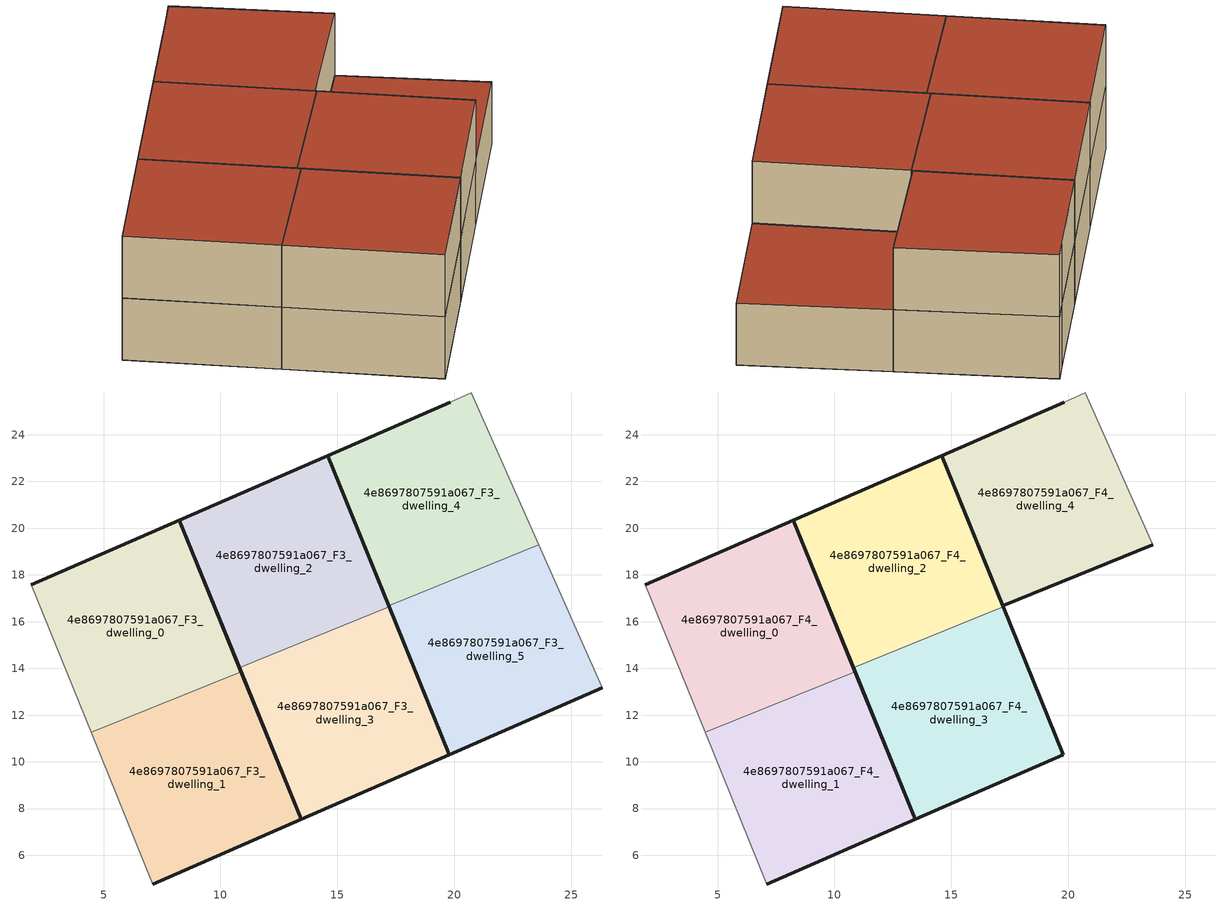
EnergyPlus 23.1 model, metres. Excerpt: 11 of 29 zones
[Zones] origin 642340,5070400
4e8697807591a067_F3_dwelling_0
 floor to 4e8697807591a067_F2_dwelling_0 (EU_floor_Construction): 10.88,13.86 8.24,20.34 1.91,17.58 4.48,11.26 z9
 wall outside (EU_wall_Construction): 1.91,17.58 8.24,20.34 10.88,13.86 z9:12
 wall to 4e8697807591a067_F3_dwelling_1 (EU_wall_Construction): 10.88,13.86 4.48,11.26 z9:12
 wall adiabatic (EU_wall_Construction): 4.48,11.26 1.91,17.58 z9:12
4e8697807591a067_F3_dwelling_1
 floor to 4e8697807591a067_F2_dwelling_1 (EU_floor_Construction): 13.45,7.54 10.88,13.86 4.48,11.26 7.11,4.77 z9
 wall outside (EU_wall_Construction): 10.88,13.86 13.45,7.54 7.11,4.77 z9:12
 wall adiabatic (EU_wall_Construction): 7.11,4.77 4.48,11.26 z9:12
4e8697807591a067_F3_dwelling_2
 floor to 4e8697807591a067_F2_dwelling_2 (EU_floor_Construction): 17.22,16.63 14.59,23.1 8.24,20.34 10.81,14.02 z9
 wall outside (EU_wall_Construction): 10.81,14.02 8.24,20.34 14.59,23.1 17.22,16.63 z9:12
 wall to 4e8697807591a067_F3_dwelling_3 (EU_wall_Construction): 17.22,16.63 10.81,14.02 z9:12
4e8697807591a067_F3_dwelling_3
 floor to 4e8697807591a067_F2_dwelling_3 (EU_floor_Construction): 19.78,10.31 17.22,16.63 10.81,14.02 13.45,7.54 z9
 wall outside (EU_wall_Construction): 17.22,16.63 19.78,10.31 13.45,7.54 10.81,14.02 z9:12
4e8697807591a067_F3_dwelling_4
 floor to 4e8697807591a067_F2_dwelling_4 (EU_floor_Construction): 23.61,19.29 20.73,25.78 19.83,25.38 14.59,23.1 17.19,16.69 z9
 wall outside (EU_wall_Construction): 17.19,16.69 14.59,23.1 19.83,25.38 z9:12
 wall adiabatic (EU_wall_Construction): 19.83,25.38 20.73,25.78 23.61,19.29 z9:12
 wall to 4e8697807591a067_F3_dwelling_5 (EU_wall_Construction): 23.61,19.29 17.19,16.69 z9:12
4e8697807591a067_F3_dwelling_5
 floor to 4e8697807591a067_F2_dwelling_5 (EU_floor_Construction): 26.33,13.17 23.61,19.29 17.19,16.69 19.78,10.31 z9
 wall outside (EU_wall_Construction): 26.33,13.17 19.78,10.31 17.19,16.69 z9:12
 wall adiabatic (EU_wall_Construction): 23.61,19.29 26.33,13.17 z9:12
 roof outside (EU_roof_Construction): 23.61,19.29 26.33,13.17 19.78,10.31 17.19,16.69 z12
4e8697807591a067_F4_dwelling_0
 floor to 4e8697807591a067_F3_dwelling_0 (EU_floor_Construction): 10.88,13.86 8.24,20.34 1.91,17.58 4.48,11.26 z12
 wall outside (EU_wall_Construction): 1.91,17.58 8.24,20.34 10.88,13.86 z12:15
 wall to 4e8697807591a067_F4_dwelling_1 (EU_wall_Construction): 10.88,13.86 4.48,11.26 z12:15
 wall adiabatic (EU_wall_Construction): 4.48,11.26 1.91,17.58 z12:15
 roof outside (EU_roof_Construction): 8.24,20.34 10.88,13.86 4.48,11.26 1.91,17.58 z15
4e8697807591a067_F4_dwelling_1
 floor to 4e8697807591a067_F3_dwelling_1 (EU_floor_Construction): 13.45,7.54 10.88,13.86 4.48,11.26 7.11,4.77 z12
 wall outside (EU_wall_Construction): 10.88,13.86 13.45,7.54 7.11,4.77 z12:15
 wall adiabatic (EU_wall_Construction): 7.11,4.77 4.48,11.26 z12:15
 roof outside (EU_roof_Construction): 10.88,13.86 13.45,7.54 7.11,4.77 4.48,11.26 z15
4e8697807591a067_F4_dwelling_2
 floor to 4e8697807591a067_F3_dwelling_2 (EU_floor_Construction): 17.22,16.63 14.59,23.1 8.24,20.34 10.81,14.02 z12
 wall outside (EU_wall_Construction): 10.81,14.02 8.24,20.34 14.59,23.1 17.22,16.63 z12:15
 wall to 4e8697807591a067_F4_dwelling_3 (EU_wall_Construction): 17.22,16.63 10.81,14.02 z12:15
 roof outside (EU_roof_Construction): 14.59,23.1 17.22,16.63 10.81,14.02 8.24,20.34 z15
4e8697807591a067_F4_dwelling_3
 floor to 4e8697807591a067_F3_dwelling_3 (EU_floor_Construction): 19.78,10.31 17.22,16.63 10.81,14.02 13.45,7.54 z12
 wall outside (EU_wall_Construction): 17.22,16.63 19.78,10.31 13.45,7.54 10.81,14.02 z12:15
 roof outside (EU_roof_Construction): 17.22,16.63 19.78,10.31 13.45,7.54 10.81,14.02 z15
4e8697807591a067_F4_dwelling_4
 floor to 4e8697807591a067_F3_dwelling_4 (EU_floor_Construction): 23.61,19.29 20.73,25.78 19.83,25.38 14.59,23.1 17.19,16.69 z12
 wall outside (EU_wall_Construction): 23.61,19.29 17.19,16.69 14.59,23.1 19.83,25.38 z12:15
 wall adiabatic (EU_wall_Construction): 19.83,25.38 20.73,25.78 23.61,19.29 z12:15
 roof outside (EU_roof_Construction): 20.73,25.78 23.61,19.29 17.19,16.69 14.59,23.1 19.83,25.38 z15
[Building]
EU S2 Campaign: North Axis=0; Terrain=City; Solar Distribution=FullExterior
[Site:Location]
Lyon-Bron: Latitude=45.75; Longitude=5; Time Zone=1; Elevation=198
[SizingPeriod:WeatherFileDays]
AnnualSizingPeriod: Begin Month=1; Begin Day of Month=1; End Month=12; End Day of Month=31; Day of Week for Start Day=Monday; Use Weather File Daylight Saving Period=No; Use Weather File Rain and Snow Indicators=No
[MATERIAL]
EU_InternalMass_Material: Roughness=MediumRough; Thickness=0.1; Conductivity=1; Density=1800; Specific Heat=900; Thermal Absorptance=0.9; Solar Absorptance=0.7; Visible Absorptance=0.7
[MATERIAL:NOMASS] Roughness=MediumRough; Thermal Absorptance=0.9; Solar Absorptance=0.7; Visible Absorptance=0.7
Name | Thermal Resistance
EU_wall_NoMass | 0.776494
EU_roof_NoMass | 0.486893
EU_floor_NoMass | 0.421597
[CONSTRUCTION]
EU_wall_Construction: EU_wall_NoMass
EU_roof_Construction: EU_roof_NoMass
EU_floor_Construction: EU_floor_NoMass
EU_InternalMass_Construction: EU_InternalMass_Material
[ZONE] Type=1; Multiplier=1; Ceiling Height=autocalculate; Floor Area=autocalculate; Part of Total Floor Area=Yes
Name | Volume
4e8697807591a067_F3_dwelling_0; 4e8697807591a067_F4_dwelling_0 | 143.233
4e8697807591a067_F3_dwelling_1; 4e8697807591a067_F4_dwelling_1 | 143.227
4e8697807591a067_F3_dwelling_2; 4e8697807591a067_F4_dwelling_2; 4e8697807591a067_F3_dwelling_5 | 143.229
4e8697807591a067_F3_dwelling_3; 4e8697807591a067_F4_dwelling_3 | 143.235
4e8697807591a067_F3_dwelling_4; 4e8697807591a067_F4_dwelling_4 | 143.234
[INTERNALMASS] Construction=EU_InternalMass_Construction
Name | Zone or ZoneList | Surface Area
4e8697807591a067_F3_dwelling_0_EU_InternalMass | 4e8697807591a067_F3_dwelling_0 | 47.7442
4e8697807591a067_F3_dwelling_1_EU_InternalMass | 4e8697807591a067_F3_dwelling_1 | 47.7426
4e8697807591a067_F3_dwelling_2_EU_InternalMass | 4e8697807591a067_F3_dwelling_2 | 47.7431
4e8697807591a067_F3_dwelling_3_EU_InternalMass | 4e8697807591a067_F3_dwelling_3 | 47.7452
4e8697807591a067_F3_dwelling_4_EU_InternalMass | 4e8697807591a067_F3_dwelling_4 | 47.7449
4e8697807591a067_F3_dwelling_5_EU_InternalMass | 4e8697807591a067_F3_dwelling_5 | 47.7431
4e8697807591a067_F4_dwelling_0_EU_InternalMass | 4e8697807591a067_F4_dwelling_0 | 57.2948
4e8697807591a067_F4_dwelling_1_EU_InternalMass | 4e8697807591a067_F4_dwelling_1 | 57.2927
4e8697807591a067_F4_dwelling_2_EU_InternalMass | 4e8697807591a067_F4_dwelling_2 | 57.2874
4e8697807591a067_F4_dwelling_3_EU_InternalMass | 4e8697807591a067_F4_dwelling_3 | 57.287
4e8697807591a067_F4_dwelling_4_EU_InternalMass | 4e8697807591a067_F4_dwelling_4 | 57.2915
[OTHEREQUIPMENT] Fuel Type=Electricity; Design Level Calculation Method=Watts/Area; Power per Zone Floor Area=1; Fraction Latent=0; Fraction Radiant=0; Fraction Lost=0; Carbon Dioxide Generation Rate=0; EndUse Subcategory=EU_Step8_InternalGains
Name | Zone or ZoneList or Space or SpaceList | Schedule
EU_Step8_InternalGain_4e8697807591a067_F3_dwelling_0_f000 | 4e8697807591a067_F3_dwelling_0 | EU_Step8_GainSchedule_4e8697807591a067_F3_dwelling_0_f000
EU_Step8_InternalGain_4e8697807591a067_F3_dwelling_1_f000 | 4e8697807591a067_F3_dwelling_1 | EU_Step8_GainSchedule_4e8697807591a067_F3_dwelling_1_f000
EU_Step8_InternalGain_4e8697807591a067_F3_dwelling_2_f000 | 4e8697807591a067_F3_dwelling_2 | EU_Step8_GainSchedule_4e8697807591a067_F3_dwelling_2_f000
EU_Step8_InternalGain_4e8697807591a067_F3_dwelling_3_f000 | 4e8697807591a067_F3_dwelling_3 | EU_Step8_GainSchedule_4e8697807591a067_F3_dwelling_3_f000
EU_Step8_InternalGain_4e8697807591a067_F3_dwelling_4_f000 | 4e8697807591a067_F3_dwelling_4 | EU_Step8_GainSchedule_4e8697807591a067_F3_dwelling_4_f000
EU_Step8_InternalGain_4e8697807591a067_F3_dwelling_5_f000 | 4e8697807591a067_F3_dwelling_5 | EU_Step8_GainSchedule_4e8697807591a067_F3_dwelling_5_f000
EU_Step8_InternalGain_4e8697807591a067_F4_dwelling_0_f000 | 4e8697807591a067_F4_dwelling_0 | EU_Step8_GainSchedule_4e8697807591a067_F4_dwelling_0_f000
EU_Step8_InternalGain_4e8697807591a067_F4_dwelling_1_f000 | 4e8697807591a067_F4_dwelling_1 | EU_Step8_GainSchedule_4e8697807591a067_F4_dwelling_1_f000
EU_Step8_InternalGain_4e8697807591a067_F4_dwelling_2_f000 | 4e8697807591a067_F4_dwelling_2 | EU_Step8_GainSchedule_4e8697807591a067_F4_dwelling_2_f000
EU_Step8_InternalGain_4e8697807591a067_F4_dwelling_3_f000 | 4e8697807591a067_F4_dwelling_3 | EU_Step8_GainSchedule_4e8697807591a067_F4_dwelling_3_f000
EU_Step8_InternalGain_4e8697807591a067_F4_dwelling_4_f000 | 4e8697807591a067_F4_dwelling_4 | EU_Step8_GainSchedule_4e8697807591a067_F4_dwelling_4_f000
[ZONEVENTILATION:DESIGNFLOWRATE] Schedule=EU_AlwaysOn; Design Flow Rate Calculation Method=AirChanges/Hour; Air Changes per Hour=0.693814; Ventilation Type=Natural; Fan Pressure Rise=0; Fan Total Efficiency=1; Constant Term Coefficient=1; Temperature Term Coefficient=0; Velocity Term Coefficient=0; Velocity Squared Term Coefficient=0; Minimum Indoor Temperature=-100; Maximum Indoor Temperature=100; Delta Temperature=-100; Minimum Outdoor Temperature=-100; Maximum Outdoor Temperature=100; Maximum Wind Speed=40
Name | Zone or ZoneList or Space or SpaceList
EU_ConstantAir_4e8697807591a067_F3_dwelling_0 | 4e8697807591a067_F3_dwelling_0
EU_ConstantAir_4e8697807591a067_F3_dwelling_1 | 4e8697807591a067_F3_dwelling_1
EU_ConstantAir_4e8697807591a067_F3_dwelling_2 | 4e8697807591a067_F3_dwelling_2
EU_ConstantAir_4e8697807591a067_F3_dwelling_3 | 4e8697807591a067_F3_dwelling_3
EU_ConstantAir_4e8697807591a067_F3_dwelling_4 | 4e8697807591a067_F3_dwelling_4
EU_ConstantAir_4e8697807591a067_F3_dwelling_5 | 4e8697807591a067_F3_dwelling_5
EU_ConstantAir_4e8697807591a067_F4_dwelling_0 | 4e8697807591a067_F4_dwelling_0
EU_ConstantAir_4e8697807591a067_F4_dwelling_1 | 4e8697807591a067_F4_dwelling_1
EU_ConstantAir_4e8697807591a067_F4_dwelling_2 | 4e8697807591a067_F4_dwelling_2
EU_ConstantAir_4e8697807591a067_F4_dwelling_3 | 4e8697807591a067_F4_dwelling_3
EU_ConstantAir_4e8697807591a067_F4_dwelling_4 | 4e8697807591a067_F4_dwelling_4
[HVACTEMPLATE:ZONE:IDEALLOADSAIRSYSTEM] System Availability Schedule=EU_AlwaysOn; Maximum Heating Supply Air Temperature=50; Minimum Cooling Supply Air Temperature=13; Maximum Heating Supply Air Humidity Ratio=0.0156; Minimum Cooling Supply Air Humidity Ratio=0.0077; Heating Limit=NoLimit; Cooling Limit=NoLimit; Heating Availability Schedule=EU_AlwaysOn; Cooling Availability Schedule=EU_CoolingOff; Dehumidification Control Type=ConstantSensibleHeatRatio; Cooling Sensible Heat Ratio=0.7; Dehumidification Setpoint=60; Humidification Control Type=None; Humidification Setpoint=30; Outdoor Air Method=None; Outdoor Air Flow Rate per Person=0.00944; Outdoor Air Flow Rate per Zone Floor Area=0; Outdoor Air Flow Rate per Zone=0; Demand Controlled Ventilation Type=None; Outdoor Air Economizer Type=NoEconomizer; Heat Recovery Type=None; Sensible Heat Recovery Effectiveness=0.7; Latent Heat Recovery Effectiveness=0.65
Name | Template Thermostat
4e8697807591a067_F3_dwelling_0 | EU_HeatOnly_4e8697807591a067_F3_dwelling_0
4e8697807591a067_F3_dwelling_1 | EU_HeatOnly_4e8697807591a067_F3_dwelling_1
4e8697807591a067_F3_dwelling_2 | EU_HeatOnly_4e8697807591a067_F3_dwelling_2
4e8697807591a067_F3_dwelling_3 | EU_HeatOnly_4e8697807591a067_F3_dwelling_3
4e8697807591a067_F3_dwelling_4 | EU_HeatOnly_4e8697807591a067_F3_dwelling_4
4e8697807591a067_F3_dwelling_5 | EU_HeatOnly_4e8697807591a067_F3_dwelling_5
4e8697807591a067_F4_dwelling_0 | EU_HeatOnly_4e8697807591a067_F4_dwelling_0
4e8697807591a067_F4_dwelling_1 | EU_HeatOnly_4e8697807591a067_F4_dwelling_1
4e8697807591a067_F4_dwelling_2 | EU_HeatOnly_4e8697807591a067_F4_dwelling_2
4e8697807591a067_F4_dwelling_3 | EU_HeatOnly_4e8697807591a067_F4_dwelling_3
4e8697807591a067_F4_dwelling_4 | EU_HeatOnly_4e8697807591a067_F4_dwelling_4
[SIZING:ZONE] Zone Cooling Design Supply Air Temperature Input Method=SupplyAirTemperature; Zone Cooling Design Supply Air Temperature=13; Zone Heating Design Supply Air Temperature Input Method=SupplyAirTemperature; Zone Heating Design Supply Air Temperature=50; Zone Cooling Design Supply Air Humidity Ratio=0.008; Zone Heating Design Supply Air Humidity Ratio=0.008; Cooling Design Air Flow Method=DesignDay; Cooling Design Air Flow Rate=0; Cooling Minimum Air Flow per Zone Floor Area=0.000762; Cooling Minimum Air Flow=0; Cooling Minimum Air Flow Fraction=0.2; Heating Design Air Flow Method=DesignDay; Heating Design Air Flow Rate=0; Heating Maximum Air Flow per Zone Floor Area=0.002032; Heating Maximum Air Flow=0.141576; Heating Maximum Air Flow Fraction=0.3; Account for Dedicated Outdoor Air System=No; Dedicated Outdoor Air System Control Strategy=NeutralSupplyAir; Dedicated Outdoor Air Low Setpoint Temperature for Design=autosize; Dedicated Outdoor Air High Setpoint Temperature for Design=autosize; Zone Load Sizing Method=Sensible Load Only No Latent Load; Zone Latent Cooling Design Supply Air Humidity Ratio Input Method=HumidityRatioDifference; Zone Cooling Design Supply Air Humidity Ratio Difference=0.005; Zone Latent Heating Design Supply Air Humidity Ratio Input Method=HumidityRatioDifference; Zone Humidification Design Supply Air Humidity Ratio Difference=0.005
4e8697807591a067_F3_dwelling_0; 4e8697807591a067_F3_dwelling_1; 4e8697807591a067_F3_dwelling_2; 4e8697807591a067_F3_dwelling_3; 4e8697807591a067_F3_dwelling_4; 4e8697807591a067_F3_dwelling_5; 4e8697807591a067_F4_dwelling_0; 4e8697807591a067_F4_dwelling_1; 4e8697807591a067_F4_dwelling_2; 4e8697807591a067_F4_dwelling_3; 4e8697807591a067_F4_dwelling_4
[SCHEDULE:CONSTANT]
Name | Hourly Value
EU_AlwaysOn | 1
EU_CoolingOff | 0
[SCHEDULE:FILE] Column Number=1; Rows to Skip at Top=0; Number of Hours of Data=8760; Column Separator=Comma; Interpolate to Timestep=No; Minutes per Item=60; Adjust Schedule for Daylight Savings=Yes
Name | File
EU_Step8_GainSchedule_4e8697807591a067_F3_dwelling_0_f000 | ../../schedules/4e8697807591a067/4e8697807591a067_F3_dwelling_0_f000_gain.csv
EU_Step8_GainSchedule_4e8697807591a067_F3_dwelling_1_f000 | ../../schedules/4e8697807591a067/4e8697807591a067_F3_dwelling_1_f000_gain.csv
EU_Step8_GainSchedule_4e8697807591a067_F3_dwelling_2_f000 | ../../schedules/4e8697807591a067/4e8697807591a067_F3_dwelling_2_f000_gain.csv
EU_Step8_GainSchedule_4e8697807591a067_F3_dwelling_3_f000 | ../../schedules/4e8697807591a067/4e8697807591a067_F3_dwelling_3_f000_gain.csv
EU_Step8_GainSchedule_4e8697807591a067_F3_dwelling_4_f000 | ../../schedules/4e8697807591a067/4e8697807591a067_F3_dwelling_4_f000_gain.csv
EU_Step8_GainSchedule_4e8697807591a067_F3_dwelling_5_f000 | ../../schedules/4e8697807591a067/4e8697807591a067_F3_dwelling_5_f000_gain.csv
EU_Step8_GainSchedule_4e8697807591a067_F4_dwelling_0_f000 | ../../schedules/4e8697807591a067/4e8697807591a067_F4_dwelling_0_f000_gain.csv
EU_Step8_GainSchedule_4e8697807591a067_F4_dwelling_1_f000 | ../../schedules/4e8697807591a067/4e8697807591a067_F4_dwelling_1_f000_gain.csv
EU_Step8_GainSchedule_4e8697807591a067_F4_dwelling_2_f000 | ../../schedules/4e8697807591a067/4e8697807591a067_F4_dwelling_2_f000_gain.csv
EU_Step8_GainSchedule_4e8697807591a067_F4_dwelling_3_f000 | ../../schedules/4e8697807591a067/4e8697807591a067_F4_dwelling_3_f000_gain.csv
EU_Step8_GainSchedule_4e8697807591a067_F4_dwelling_4_f000 | ../../schedules/4e8697807591a067/4e8697807591a067_F4_dwelling_4_f000_gain.csv
